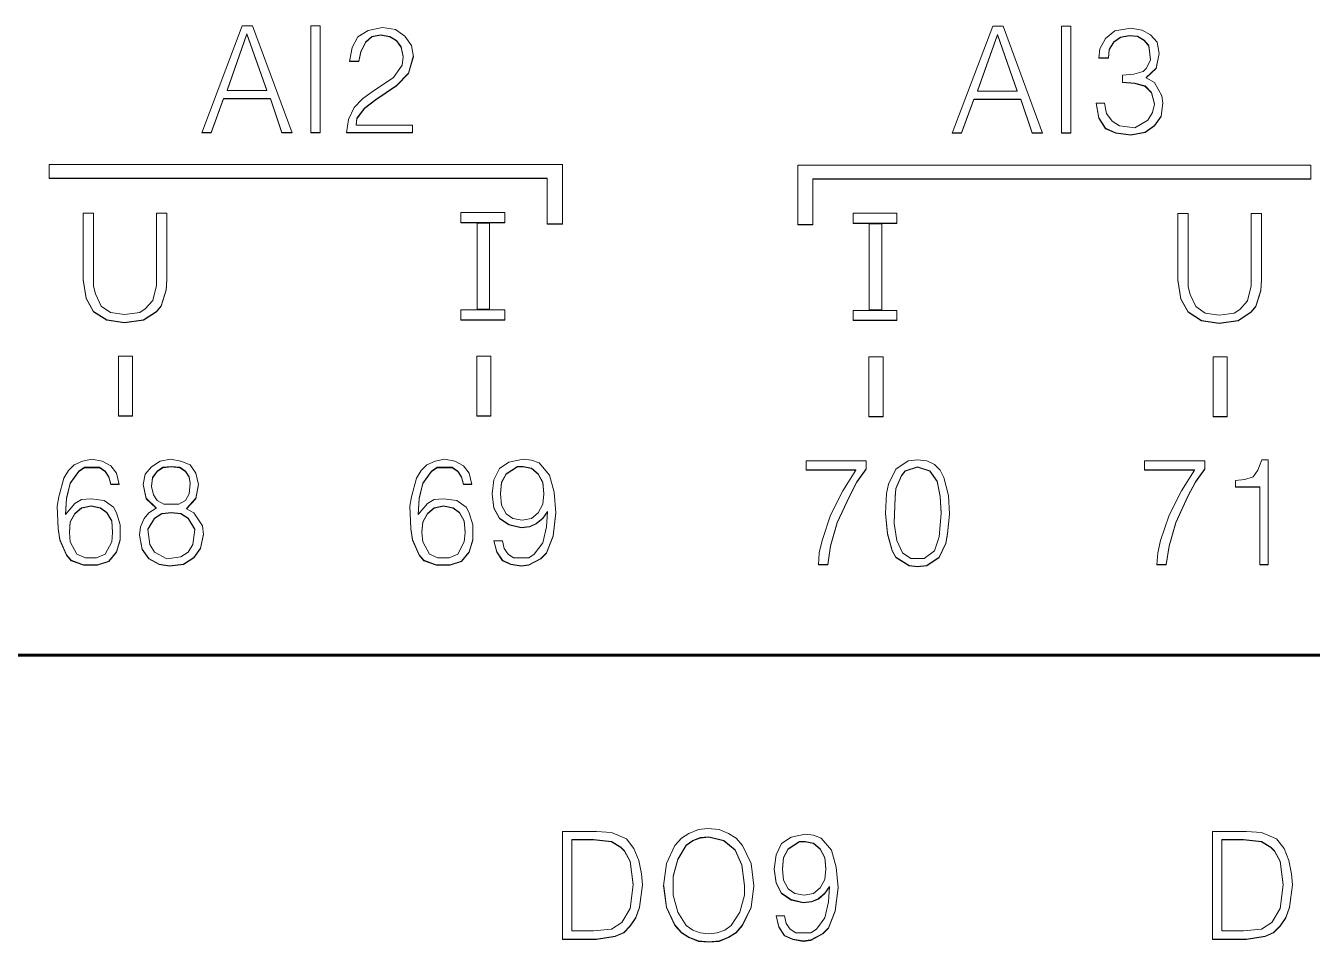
# Model space of a CAD drawing. Header units: millimetres. Extents: x 0 to 53000, y -591 to 24400.
# Drawn here: x 2819.9 to 2838.14, y 2866.93 to 2879.92 of the extents above; entities that cross this region are included whole.
import ezdxf
from ezdxf.enums import TextEntityAlignment as Align

# ---------------------------------------------------------------- set-up
doc = ezdxf.new("R2010")
doc.units = ezdxf.units.MM
doc.linetypes.add('K5LT_BASIC', pattern=[0])
doc.linetypes.add('K5LT_THIN', pattern=[0])
doc.layers.add('Основная', color=7, linetype='Continuous', lineweight=30)
doc.styles.add('текст', font='isocpeui.ttf')

# ---------------------------------------------------------------- blocks, each defined once
blk = doc.blocks.new('Программируемое реле ПР102')
at = {"layer": 'Основная', "linetype": 'K5LT_THIN', "lineweight": 18}
for p, q in [((34.798, -25.077), (34.225, -26.594)), ((34.945, -25.077), (34.798, -25.077)), ((35.505, -26.594), (34.945, -25.077)), ((35.772, -25.077), (35.772, -26.594)), ((35.905, -25.077), (35.772, -25.077)), ((35.905, -26.594), (35.905, -25.077)), ((36.585, -25.143), (36.438, -25.236)), ((36.785, -25.103), (36.585, -25.143)), ((36.972, -25.13), (36.785, -25.103)), ((37.105, -25.223), (36.972, -25.13)), ((45.439, -25.085), (44.866, -26.602)), ((45.586, -25.085), (45.439, -25.085)), ((46.146, -26.602), (45.586, -25.085)), ((46.546, -25.085), (46.413, -25.085)), ((46.413, -25.085), (46.413, -26.602)), ((46.546, -26.602), (46.546, -25.085)), ((47.173, -25.151), (47.039, -25.258)), ((47.399, -25.111), (47.173, -25.151)), ((47.559, -25.138), (47.399, -25.111)), ((47.679, -25.204), (47.559, -25.138)), ((34.865, -25.191), (34.585, -25.99)), ((34.865, -25.196), (34.585, -25.995)), ((34.865, -25.191), (34.865, -25.196)), ((35.145, -25.99), (34.865, -25.191)), ((35.145, -25.995), (34.865, -25.196)), ((36.438, -25.236), (36.358, -25.383)), ((36.478, -25.444), (36.545, -25.311)), ((36.478, -25.449), (36.545, -25.316)), ((36.545, -25.311), (36.638, -25.231)), ((36.545, -25.316), (36.638, -25.236)), ((36.545, -25.311), (36.545, -25.316)), ((36.638, -25.231), (36.758, -25.204)), ((36.638, -25.236), (36.758, -25.21)), ((36.638, -25.231), (36.638, -25.236)), ((36.758, -25.204), (36.758, -25.21)), ((36.758, -25.204), (36.892, -25.231)), ((36.758, -25.21), (36.892, -25.236)), ((36.892, -25.231), (36.892, -25.236)), ((36.892, -25.231), (36.985, -25.284)), ((36.892, -25.236), (36.985, -25.29)), ((36.985, -25.284), (36.985, -25.29)), ((36.985, -25.284), (37.052, -25.378)), ((36.985, -25.29), (37.052, -25.383)), ((37.198, -25.356), (37.105, -25.223)), ((37.225, -25.516), (37.198, -25.356)), ((45.506, -25.199), (45.226, -25.998)), ((45.506, -25.204), (45.226, -26.003)), ((45.786, -25.998), (45.506, -25.199)), ((45.506, -25.199), (45.506, -25.204)), ((45.786, -26.003), (45.506, -25.204)), ((47.039, -25.258), (46.959, -25.404)), ((47.093, -25.412), (47.159, -25.306)), ((47.093, -25.417), (47.159, -25.311)), ((47.159, -25.306), (47.253, -25.239)), ((47.159, -25.311), (47.253, -25.244)), ((47.159, -25.306), (47.159, -25.311)), ((47.253, -25.239), (47.373, -25.213)), ((47.253, -25.244), (47.373, -25.218)), ((47.253, -25.239), (47.253, -25.244)), ((47.373, -25.213), (47.373, -25.218)), ((47.373, -25.213), (47.493, -25.226)), ((47.373, -25.218), (47.493, -25.231)), ((47.493, -25.226), (47.493, -25.231)), ((47.493, -25.226), (47.586, -25.279)), ((47.493, -25.231), (47.586, -25.284)), ((47.586, -25.279), (47.653, -25.359)), ((47.586, -25.279), (47.586, -25.284)), ((47.586, -25.284), (47.653, -25.364)), ((47.773, -25.311), (47.679, -25.204)), ((47.799, -25.471), (47.773, -25.311)), ((36.358, -25.383), (36.318, -25.582)), ((36.452, -25.577), (36.478, -25.444)), ((36.452, -25.582), (36.478, -25.449)), ((36.478, -25.444), (36.478, -25.449)), ((37.052, -25.378), (37.078, -25.511)), ((37.052, -25.378), (37.052, -25.383)), ((37.052, -25.383), (37.078, -25.516)), ((37.078, -25.516), (37.065, -25.636)), ((37.078, -25.511), (37.078, -25.516)), ((37.158, -25.75), (37.224, -25.513)), ((37.158, -25.756), (37.225, -25.516)), ((46.959, -25.404), (46.946, -25.537)), ((46.946, -25.532), (47.079, -25.532)), ((46.946, -25.537), (47.079, -25.537)), ((47.079, -25.532), (47.093, -25.412)), ((47.079, -25.537), (47.093, -25.417)), ((47.079, -25.532), (47.079, -25.537)), ((47.093, -25.412), (47.093, -25.417)), ((47.653, -25.359), (47.653, -25.364)), ((47.653, -25.359), (47.679, -25.559)), ((47.653, -25.364), (47.679, -25.564)), ((47.759, -25.678), (47.799, -25.468)), ((47.759, -25.684), (47.799, -25.471)), ((36.318, -25.582), (36.452, -25.582)), ((36.319, -25.577), (36.452, -25.577)), ((36.452, -25.577), (36.452, -25.582)), ((37.065, -25.636), (36.945, -25.809)), ((47.613, -25.684), (47.573, -25.724)), ((47.679, -25.564), (47.613, -25.684)), ((47.613, -25.812), (47.759, -25.678)), ((47.613, -25.817), (47.759, -25.684)), ((47.679, -25.559), (47.679, -25.564)), ((47.759, -25.678), (47.759, -25.684)), ((36.945, -25.809), (36.625, -26.022)), ((36.985, -25.923), (37.158, -25.75)), ((36.985, -25.929), (37.158, -25.756)), ((37.158, -25.75), (37.158, -25.756)), ((47.439, -25.764), (47.279, -25.777)), ((47.279, -25.777), (47.279, -25.883)), ((47.279, -25.878), (47.453, -25.891)), ((47.279, -25.883), (47.453, -25.897)), ((47.573, -25.724), (47.439, -25.764)), ((47.453, -25.891), (47.599, -25.931)), ((47.453, -25.891), (47.453, -25.897)), ((47.453, -25.897), (47.599, -25.937)), ((47.613, -25.812), (47.613, -25.817)), ((47.733, -25.883), (47.613, -25.817)), ((47.839, -26.07), (47.733, -25.883)), ((34.585, -25.99), (34.585, -25.995)), ((34.585, -25.995), (35.145, -25.995)), ((35.145, -25.99), (35.145, -25.995)), ((36.625, -26.022), (36.505, -26.115)), ((36.692, -26.123), (36.985, -25.923)), ((36.692, -26.128), (36.985, -25.929)), ((36.985, -25.923), (36.985, -25.929)), ((45.226, -25.998), (45.226, -26.003)), ((45.226, -26.003), (45.786, -26.003)), ((45.786, -25.998), (45.786, -26.003)), ((47.599, -25.931), (47.693, -26.025)), ((47.599, -25.931), (47.599, -25.937)), ((47.599, -25.937), (47.693, -26.03)), ((47.693, -26.025), (47.733, -26.184)), ((47.693, -26.025), (47.693, -26.03)), ((47.693, -26.03), (47.733, -26.19)), ((47.853, -26.176), (47.839, -26.07)), ((34.358, -26.589), (34.532, -26.11)), ((34.358, -26.594), (34.532, -26.115)), ((34.532, -26.11), (35.198, -26.11)), ((34.532, -26.11), (34.532, -26.115)), ((34.532, -26.115), (35.198, -26.115)), ((35.198, -26.11), (35.358, -26.589)), ((35.198, -26.11), (35.198, -26.115)), ((35.198, -26.115), (35.358, -26.594)), ((36.385, -26.235), (36.305, -26.408)), ((36.505, -26.115), (36.385, -26.235)), ((36.425, -26.389), (36.532, -26.243)), ((36.425, -26.395), (36.532, -26.248)), ((36.532, -26.243), (36.692, -26.123)), ((36.532, -26.248), (36.692, -26.128)), ((36.532, -26.243), (36.532, -26.248)), ((36.692, -26.123), (36.692, -26.128)), ((44.999, -26.597), (45.173, -26.118)), ((44.999, -26.602), (45.173, -26.123)), ((45.173, -26.118), (45.839, -26.118)), ((45.173, -26.118), (45.173, -26.123)), ((45.173, -26.123), (45.839, -26.123)), ((45.839, -26.118), (45.839, -26.123)), ((45.839, -26.118), (45.999, -26.597)), ((45.839, -26.123), (45.999, -26.602)), ((46.906, -26.176), (46.946, -26.389)), ((47.026, -26.176), (46.906, -26.176)), ((46.907, -26.176), (46.946, -26.384)), ((47.053, -26.323), (47.026, -26.176)), ((47.733, -26.19), (47.706, -26.309)), ((47.733, -26.184), (47.733, -26.19)), ((47.826, -26.357), (47.852, -26.174)), ((47.826, -26.363), (47.853, -26.176)), ((36.305, -26.408), (36.278, -26.594)), ((36.412, -26.483), (36.425, -26.389)), ((36.412, -26.488), (36.425, -26.395)), ((36.425, -26.389), (36.425, -26.395)), ((46.946, -26.384), (47.039, -26.531)), ((46.946, -26.384), (46.946, -26.389)), ((46.946, -26.389), (47.039, -26.536)), ((47.133, -26.429), (47.053, -26.323)), ((47.239, -26.496), (47.133, -26.429)), ((47.639, -26.416), (47.453, -26.522)), ((47.706, -26.309), (47.639, -26.416)), ((47.733, -26.491), (47.826, -26.357)), ((47.733, -26.496), (47.826, -26.363)), ((47.826, -26.357), (47.826, -26.363)), ((34.225, -26.594), (34.358, -26.594)), ((34.227, -26.589), (34.358, -26.589)), ((34.358, -26.589), (34.358, -26.594)), ((35.358, -26.589), (35.358, -26.594)), ((35.358, -26.589), (35.503, -26.589)), ((35.358, -26.594), (35.505, -26.594)), ((35.772, -26.589), (35.905, -26.589)), ((35.772, -26.594), (35.905, -26.594)), ((36.278, -26.594), (37.212, -26.594)), ((36.279, -26.589), (37.212, -26.589)), ((36.412, -26.483), (36.412, -26.488)), ((37.212, -26.488), (36.412, -26.488)), ((37.212, -26.594), (37.212, -26.488)), ((44.866, -26.602), (44.999, -26.602)), ((44.868, -26.597), (44.999, -26.597)), ((44.999, -26.597), (44.999, -26.602)), ((45.999, -26.597), (45.999, -26.602)), ((45.999, -26.597), (46.144, -26.597)), ((45.999, -26.602), (46.146, -26.602)), ((46.413, -26.597), (46.546, -26.597)), ((46.413, -26.602), (46.546, -26.602)), ((47.039, -26.531), (47.039, -26.536)), ((47.039, -26.531), (47.186, -26.597)), ((47.039, -26.536), (47.186, -26.602)), ((47.186, -26.597), (47.399, -26.624)), ((47.186, -26.597), (47.186, -26.602)), ((47.186, -26.602), (47.399, -26.629)), ((47.453, -26.522), (47.239, -26.496)), ((47.399, -26.624), (47.599, -26.584)), ((47.399, -26.629), (47.599, -26.589)), ((47.399, -26.624), (47.399, -26.629)), ((47.599, -26.584), (47.733, -26.491)), ((47.599, -26.589), (47.733, -26.496)), ((47.599, -26.584), (47.599, -26.589)), ((47.733, -26.491), (47.733, -26.496)), ((39.338, -27.045), (32.063, -27.045)), ((32.063, -27.045), (32.063, -27.242)), ((39.338, -27.892), (39.338, -27.045)), ((49.951, -27.053), (42.676, -27.053)), ((42.676, -27.053), (42.676, -27.25)), ((49.951, -27.25), (49.951, -27.053)), ((32.063, -27.237), (39.124, -27.237)), ((32.063, -27.242), (39.124, -27.242)), ((39.124, -27.237), (39.124, -27.242)), ((39.124, -27.242), (39.124, -27.892)), ((42.676, -27.25), (42.676, -27.9)), ((42.89, -27.245), (49.951, -27.245)), ((42.89, -27.245), (42.89, -27.25)), ((42.89, -27.25), (49.951, -27.25)), ((42.89, -27.9), (42.89, -27.25)), ((38.521, -27.726), (37.899, -27.726)), ((37.899, -27.726), (37.899, -27.872)), ((38.521, -27.872), (38.521, -27.726)), ((32.544, -27.733), (32.544, -28.678)), ((32.691, -27.733), (32.544, -27.733)), ((32.691, -28.771), (32.691, -27.733)), ((33.584, -27.733), (33.584, -28.758)), ((33.731, -27.733), (33.584, -27.733)), ((33.731, -28.678), (33.731, -27.733)), ((37.899, -27.867), (38.521, -27.867)), ((37.899, -27.872), (38.521, -27.872)), ((38.306, -27.874), (38.129, -27.874)), ((38.129, -27.874), (38.129, -29.101)), ((38.306, -29.101), (38.306, -27.874)), ((39.124, -27.887), (39.338, -27.887)), ((39.124, -27.892), (39.338, -27.892)), ((42.676, -27.895), (42.89, -27.895)), ((42.676, -27.9), (42.89, -27.9)), ((43.46, -27.734), (43.46, -27.88)), ((44.082, -27.734), (43.46, -27.734)), ((43.46, -27.875), (44.082, -27.875)), ((43.46, -27.88), (44.082, -27.88)), ((43.867, -27.883), (43.69, -27.883)), ((43.69, -27.883), (43.69, -29.11)), ((43.867, -29.11), (43.867, -27.883)), ((44.082, -27.88), (44.082, -27.734)), ((48.212, -27.741), (48.065, -27.741)), ((48.065, -27.741), (48.065, -28.686)), ((48.212, -28.779), (48.212, -27.741)), ((49.105, -27.741), (49.105, -28.766)), ((49.252, -27.741), (49.105, -27.741)), ((49.252, -28.686), (49.252, -27.741)), ((32.544, -28.673), (32.584, -28.939)), ((32.544, -28.678), (32.584, -28.944)), ((32.718, -28.878), (32.691, -28.771)), ((33.584, -28.758), (33.531, -28.971)), ((33.651, -29.046), (33.718, -28.819)), ((33.718, -28.819), (33.731, -28.673)), ((33.718, -28.825), (33.731, -28.678)), ((33.718, -28.819), (33.718, -28.825)), ((48.065, -28.681), (48.105, -28.947)), ((48.065, -28.686), (48.105, -28.953)), ((48.239, -28.886), (48.212, -28.779)), ((49.105, -28.766), (49.052, -28.979)), ((49.239, -28.827), (49.252, -28.681)), ((49.239, -28.833), (49.252, -28.686)), ((32.584, -28.939), (32.691, -29.126)), ((32.584, -28.939), (32.584, -28.944)), ((32.584, -28.944), (32.691, -29.131)), ((32.798, -29.051), (32.718, -28.878)), ((33.531, -28.971), (33.424, -29.091)), ((33.651, -29.051), (33.718, -28.825)), ((48.105, -28.947), (48.212, -29.134)), ((48.105, -28.947), (48.105, -28.953)), ((48.105, -28.953), (48.212, -29.139)), ((48.319, -29.059), (48.239, -28.886)), ((49.052, -28.979), (48.945, -29.099)), ((49.172, -29.054), (49.239, -28.827)), ((49.172, -29.059), (49.239, -28.833)), ((49.239, -28.827), (49.239, -28.833)), ((32.691, -29.126), (32.878, -29.245)), ((32.691, -29.126), (32.691, -29.131)), ((32.691, -29.131), (32.878, -29.251)), ((32.931, -29.144), (32.798, -29.051)), ((33.131, -29.171), (32.931, -29.144)), ((33.344, -29.144), (33.131, -29.171)), ((33.424, -29.091), (33.344, -29.144)), ((33.398, -29.245), (33.584, -29.126)), ((33.398, -29.251), (33.584, -29.131)), ((33.584, -29.126), (33.651, -29.046)), ((33.584, -29.131), (33.651, -29.051)), ((33.584, -29.126), (33.584, -29.131)), ((33.651, -29.046), (33.651, -29.051)), ((38.521, -29.104), (37.899, -29.104)), ((37.899, -29.104), (37.899, -29.25)), ((38.129, -29.096), (38.306, -29.096)), ((38.129, -29.101), (38.306, -29.101)), ((38.521, -29.25), (38.521, -29.104)), ((44.082, -29.112), (43.46, -29.112)), ((43.46, -29.112), (43.46, -29.258)), ((43.69, -29.104), (43.867, -29.104)), ((43.69, -29.11), (43.867, -29.11)), ((44.082, -29.258), (44.082, -29.112)), ((48.212, -29.134), (48.212, -29.139)), ((48.212, -29.134), (48.399, -29.254)), ((48.212, -29.139), (48.399, -29.259)), ((48.452, -29.152), (48.319, -29.059)), ((48.652, -29.179), (48.452, -29.152)), ((48.865, -29.152), (48.652, -29.179)), ((48.945, -29.099), (48.865, -29.152)), ((48.919, -29.254), (49.105, -29.134)), ((48.919, -29.259), (49.105, -29.139)), ((49.105, -29.134), (49.172, -29.054)), ((49.105, -29.139), (49.172, -29.059)), ((49.105, -29.134), (49.105, -29.139)), ((49.172, -29.054), (49.172, -29.059)), ((32.878, -29.245), (32.878, -29.251)), ((32.878, -29.245), (33.131, -29.285)), ((32.878, -29.251), (33.131, -29.291)), ((33.131, -29.285), (33.398, -29.245)), ((33.131, -29.291), (33.398, -29.251)), ((33.131, -29.285), (33.131, -29.291)), ((33.398, -29.245), (33.398, -29.251)), ((37.899, -29.245), (38.521, -29.245)), ((37.899, -29.25), (38.521, -29.25)), ((43.46, -29.253), (44.082, -29.253)), ((43.46, -29.258), (44.082, -29.258)), ((48.399, -29.254), (48.652, -29.293)), ((48.399, -29.254), (48.399, -29.259)), ((48.399, -29.259), (48.652, -29.299)), ((48.652, -29.293), (48.919, -29.254)), ((48.652, -29.299), (48.919, -29.259)), ((48.652, -29.293), (48.652, -29.299)), ((48.919, -29.254), (48.919, -29.259)), ((33.044, -29.763), (33.044, -30.612)), ((33.244, -29.763), (33.044, -29.763)), ((33.244, -30.612), (33.244, -29.763)), ((38.324, -29.763), (38.124, -29.763)), ((38.124, -29.763), (38.124, -30.612)), ((38.324, -30.612), (38.324, -29.763)), ((43.685, -29.771), (43.685, -30.62)), ((43.885, -29.771), (43.685, -29.771)), ((43.885, -30.62), (43.885, -29.771)), ((48.565, -29.771), (48.565, -30.62)), ((48.765, -29.771), (48.565, -29.771)), ((48.765, -30.62), (48.765, -29.771)), ((33.044, -30.607), (33.244, -30.607)), ((33.044, -30.612), (33.244, -30.612)), ((38.124, -30.607), (38.324, -30.607)), ((38.124, -30.612), (38.324, -30.612)), ((43.685, -30.615), (43.885, -30.615)), ((43.685, -30.62), (43.885, -30.62)), ((48.565, -30.615), (48.765, -30.615)), ((48.565, -30.62), (48.765, -30.62)), ((32.414, -31.303), (32.334, -31.382)), ((32.534, -31.249), (32.414, -31.303)), ((32.48, -31.391), (32.56, -31.337)), ((32.48, -31.396), (32.56, -31.343)), ((32.667, -31.223), (32.534, -31.249)), ((32.56, -31.337), (32.774, -31.337)), ((32.56, -31.337), (32.56, -31.343)), ((32.56, -31.343), (32.774, -31.343)), ((32.814, -31.249), (32.667, -31.223)), ((32.774, -31.337), (32.774, -31.343)), ((32.774, -31.337), (32.854, -31.391)), ((32.774, -31.343), (32.854, -31.396)), ((32.934, -31.316), (32.814, -31.249)), ((33.014, -31.422), (32.934, -31.316)), ((33.514, -31.329), (33.42, -31.436)), ((33.634, -31.249), (33.514, -31.329)), ((33.674, -31.337), (33.594, -31.391)), ((33.674, -31.343), (33.594, -31.396)), ((33.78, -31.223), (33.634, -31.249)), ((33.794, -31.324), (33.674, -31.337)), ((33.794, -31.329), (33.674, -31.343)), ((33.674, -31.337), (33.674, -31.343)), ((33.927, -31.249), (33.78, -31.223)), ((33.794, -31.324), (33.794, -31.329)), ((33.914, -31.337), (33.794, -31.324)), ((33.914, -31.343), (33.794, -31.329)), ((33.914, -31.337), (33.914, -31.343)), ((33.994, -31.391), (33.914, -31.337)), ((33.994, -31.396), (33.914, -31.343)), ((34.06, -31.303), (33.927, -31.249)), ((34.14, -31.422), (34.06, -31.303)), ((37.414, -31.303), (37.334, -31.382)), ((37.534, -31.249), (37.414, -31.303)), ((37.48, -31.391), (37.56, -31.337)), ((37.48, -31.396), (37.56, -31.343)), ((37.667, -31.223), (37.534, -31.249)), ((37.56, -31.337), (37.56, -31.343)), ((37.56, -31.337), (37.774, -31.337)), ((37.56, -31.343), (37.774, -31.343)), ((37.814, -31.249), (37.667, -31.223)), ((37.774, -31.337), (37.774, -31.343)), ((37.774, -31.337), (37.854, -31.391)), ((37.774, -31.343), (37.854, -31.396)), ((37.934, -31.316), (37.814, -31.249)), ((38.014, -31.422), (37.934, -31.316)), ((38.447, -31.356), (38.367, -31.516)), ((38.58, -31.263), (38.447, -31.356)), ((38.7, -31.324), (38.54, -31.43)), ((38.7, -31.329), (38.54, -31.436)), ((38.78, -31.223), (38.58, -31.263)), ((38.7, -31.324), (38.7, -31.329)), ((38.78, -31.324), (38.7, -31.324)), ((38.78, -31.329), (38.7, -31.329)), ((38.9, -31.236), (38.78, -31.223)), ((38.9, -31.351), (38.78, -31.324)), ((38.78, -31.324), (38.78, -31.329)), ((38.9, -31.356), (38.78, -31.329)), ((39.007, -31.276), (38.9, -31.236)), ((38.994, -31.43), (38.9, -31.351)), ((38.9, -31.351), (38.9, -31.356)), ((38.994, -31.436), (38.9, -31.356)), ((39.154, -31.449), (39.007, -31.276)), ((42.794, -31.244), (42.794, -31.377)), ((43.647, -31.244), (42.794, -31.244)), ((42.794, -31.372), (43.5, -31.372)), ((43.5, -31.372), (43.5, -31.377)), ((43.514, -31.545), (43.647, -31.359)), ((43.514, -31.55), (43.647, -31.364)), ((43.647, -31.364), (43.647, -31.244)), ((44.067, -31.364), (43.96, -31.577)), ((44.24, -31.244), (44.067, -31.364)), ((44.374, -31.332), (44.2, -31.385)), ((44.374, -31.337), (44.2, -31.391)), ((44.374, -31.231), (44.24, -31.244)), ((44.507, -31.244), (44.374, -31.231)), ((44.547, -31.385), (44.374, -31.332)), ((44.374, -31.332), (44.374, -31.337)), ((44.547, -31.391), (44.374, -31.337)), ((44.614, -31.297), (44.507, -31.244)), ((44.694, -31.377), (44.614, -31.297)), ((47.594, -31.244), (47.594, -31.377)), ((48.447, -31.244), (47.594, -31.244)), ((47.594, -31.372), (48.3, -31.372)), ((48.3, -31.372), (48.3, -31.377)), ((48.314, -31.545), (48.447, -31.359)), ((48.314, -31.55), (48.447, -31.364)), ((48.447, -31.364), (48.447, -31.244)), ((49.254, -31.231), (49.2, -31.377)), ((49.347, -31.231), (49.254, -31.231)), ((49.347, -32.722), (49.347, -31.231)), ((32.267, -31.489), (32.2, -31.755)), ((32.334, -31.382), (32.267, -31.489)), ((32.36, -31.564), (32.48, -31.391)), ((32.36, -31.569), (32.48, -31.396)), ((32.48, -31.391), (32.48, -31.396)), ((32.854, -31.391), (32.907, -31.47)), ((32.854, -31.391), (32.854, -31.396)), ((32.854, -31.396), (32.907, -31.476)), ((32.907, -31.47), (32.934, -31.577)), ((32.907, -31.47), (32.907, -31.476)), ((32.907, -31.476), (32.934, -31.582)), ((33.054, -31.582), (33.014, -31.422)), ((33.42, -31.436), (33.394, -31.582)), ((33.527, -31.484), (33.514, -31.604)), ((33.527, -31.489), (33.514, -31.609)), ((33.594, -31.391), (33.527, -31.484)), ((33.594, -31.396), (33.527, -31.489)), ((33.527, -31.484), (33.527, -31.489)), ((33.594, -31.391), (33.594, -31.396)), ((33.994, -31.391), (33.994, -31.396)), ((34.047, -31.47), (33.994, -31.391)), ((34.047, -31.476), (33.994, -31.396)), ((34.06, -31.564), (34.047, -31.47)), ((34.047, -31.47), (34.047, -31.476)), ((34.06, -31.569), (34.047, -31.476)), ((34.18, -31.582), (34.14, -31.422)), ((37.267, -31.489), (37.2, -31.755)), ((37.334, -31.382), (37.267, -31.489)), ((37.36, -31.564), (37.48, -31.391)), ((37.36, -31.569), (37.48, -31.396)), ((37.48, -31.391), (37.48, -31.396)), ((37.854, -31.391), (37.907, -31.47)), ((37.854, -31.391), (37.854, -31.396)), ((37.854, -31.396), (37.907, -31.476)), ((37.907, -31.47), (37.907, -31.476)), ((37.907, -31.47), (37.934, -31.577)), ((37.907, -31.476), (37.934, -31.582)), ((38.054, -31.582), (38.014, -31.422)), ((38.367, -31.516), (38.34, -31.715)), ((38.474, -31.55), (38.46, -31.71)), ((38.474, -31.556), (38.46, -31.715)), ((38.54, -31.43), (38.474, -31.55)), ((38.54, -31.436), (38.474, -31.556)), ((38.474, -31.55), (38.474, -31.556)), ((38.54, -31.43), (38.54, -31.436)), ((39.06, -31.55), (38.994, -31.43)), ((38.994, -31.43), (38.994, -31.436)), ((39.06, -31.556), (38.994, -31.436)), ((39.06, -31.55), (39.06, -31.556)), ((39.074, -31.71), (39.06, -31.55)), ((39.074, -31.715), (39.06, -31.556)), ((39.22, -31.689), (39.154, -31.449)), ((42.794, -31.377), (43.5, -31.377)), ((43.5, -31.377), (43.314, -31.67)), ((43.407, -31.745), (43.514, -31.545)), ((43.407, -31.75), (43.514, -31.55)), ((43.514, -31.545), (43.514, -31.55)), ((44.147, -31.452), (44.067, -31.638)), ((44.147, -31.457), (44.067, -31.644)), ((44.2, -31.385), (44.147, -31.452)), ((44.2, -31.391), (44.147, -31.457)), ((44.147, -31.452), (44.147, -31.457)), ((44.2, -31.385), (44.2, -31.391)), ((44.654, -31.532), (44.547, -31.385)), ((44.547, -31.385), (44.547, -31.391)), ((44.654, -31.537), (44.547, -31.391)), ((44.694, -31.745), (44.654, -31.532)), ((44.654, -31.532), (44.654, -31.537)), ((44.694, -31.75), (44.654, -31.537)), ((44.747, -31.484), (44.694, -31.377)), ((44.814, -31.737), (44.747, -31.484)), ((47.594, -31.377), (48.3, -31.377)), ((48.3, -31.377), (48.114, -31.67)), ((48.207, -31.745), (48.314, -31.545)), ((48.207, -31.75), (48.314, -31.55)), ((48.314, -31.545), (48.314, -31.55)), ((49.014, -31.51), (48.88, -31.524)), ((48.88, -31.524), (48.88, -31.617)), ((49.134, -31.47), (49.014, -31.51)), ((49.2, -31.377), (49.134, -31.47)), ((32.307, -31.777), (32.36, -31.564)), ((32.307, -31.782), (32.36, -31.569)), ((32.36, -31.564), (32.36, -31.569)), ((32.934, -31.577), (33.052, -31.577)), ((32.934, -31.577), (32.934, -31.582)), ((32.934, -31.582), (33.054, -31.582)), ((33.394, -31.579), (33.434, -31.777)), ((33.394, -31.582), (33.434, -31.782)), ((33.514, -31.604), (33.514, -31.609)), ((33.514, -31.609), (33.54, -31.729)), ((33.54, -31.729), (33.594, -31.809)), ((33.994, -31.809), (34.047, -31.715)), ((34.047, -31.715), (34.06, -31.569)), ((34.06, -31.564), (34.06, -31.569)), ((34.14, -31.777), (34.18, -31.58)), ((34.14, -31.782), (34.18, -31.582)), ((37.307, -31.777), (37.36, -31.564)), ((37.307, -31.782), (37.36, -31.569)), ((37.36, -31.564), (37.36, -31.569)), ((37.934, -31.577), (38.052, -31.577)), ((37.934, -31.577), (37.934, -31.582)), ((37.934, -31.582), (38.054, -31.582)), ((38.34, -31.715), (38.367, -31.915)), ((38.341, -31.713), (38.367, -31.91)), ((38.46, -31.71), (38.46, -31.715)), ((38.46, -31.715), (38.474, -31.875)), ((39.06, -31.862), (39.074, -31.715)), ((39.074, -31.71), (39.074, -31.715)), ((39.247, -31.982), (39.22, -31.689)), ((43.314, -31.67), (43.14, -32.016)), ((43.934, -31.71), (43.92, -31.99)), ((43.96, -31.577), (43.934, -31.71)), ((44.067, -31.638), (44.054, -31.758)), ((44.067, -31.644), (44.054, -31.763)), ((44.067, -31.638), (44.067, -31.644)), ((44.827, -32.003), (44.814, -31.737)), ((48.114, -31.67), (47.94, -32.016)), ((48.88, -31.612), (49.227, -31.612)), ((48.88, -31.617), (49.227, -31.617)), ((49.227, -31.612), (49.227, -31.617)), ((49.227, -31.617), (49.227, -32.722)), ((32.2, -31.755), (32.174, -31.888)), ((32.174, -31.888), (32.187, -32.208)), ((32.174, -31.888), (32.187, -32.203)), ((32.294, -32.003), (32.307, -31.777)), ((32.294, -32.008), (32.307, -31.782)), ((32.427, -31.848), (32.294, -32.008)), ((32.307, -31.777), (32.307, -31.782)), ((32.52, -31.795), (32.427, -31.848)), ((32.52, -31.91), (32.427, -31.99)), ((32.52, -31.915), (32.427, -31.995)), ((32.654, -31.782), (32.52, -31.795)), ((32.654, -31.883), (32.52, -31.91)), ((32.654, -31.888), (32.52, -31.915)), ((32.52, -31.91), (32.52, -31.915)), ((32.84, -31.809), (32.654, -31.782)), ((32.654, -31.883), (32.654, -31.888)), ((32.787, -31.91), (32.654, -31.883)), ((32.787, -31.915), (32.654, -31.888)), ((32.787, -31.91), (32.787, -31.915)), ((32.88, -31.976), (32.787, -31.91)), ((32.88, -31.982), (32.787, -31.915)), ((32.974, -31.902), (32.84, -31.809)), ((33.014, -31.982), (32.974, -31.902)), ((33.434, -31.777), (33.434, -31.782)), ((33.434, -31.777), (33.58, -31.91)), ((33.434, -31.782), (33.58, -31.915)), ((33.58, -31.915), (33.474, -31.982)), ((33.58, -31.91), (33.58, -31.915)), ((33.594, -31.809), (33.687, -31.862)), ((33.687, -31.862), (33.9, -31.862)), ((33.9, -31.862), (33.994, -31.809)), ((34.007, -31.923), (34.14, -31.777)), ((34.007, -31.928), (34.14, -31.782)), ((34.007, -31.923), (34.007, -31.928)), ((34.14, -31.777), (34.14, -31.782)), ((37.2, -31.755), (37.174, -31.888)), ((37.174, -31.888), (37.187, -32.203)), ((37.174, -31.888), (37.187, -32.208)), ((37.294, -32.003), (37.307, -31.777)), ((37.294, -32.008), (37.307, -31.782)), ((37.427, -31.848), (37.294, -32.008)), ((37.307, -31.777), (37.307, -31.782)), ((37.52, -31.795), (37.427, -31.848)), ((37.52, -31.91), (37.427, -31.99)), ((37.52, -31.915), (37.427, -31.995)), ((37.654, -31.782), (37.52, -31.795)), ((37.654, -31.883), (37.52, -31.91)), ((37.654, -31.888), (37.52, -31.915)), ((37.52, -31.91), (37.52, -31.915)), ((37.84, -31.809), (37.654, -31.782)), ((37.654, -31.883), (37.654, -31.888)), ((37.787, -31.91), (37.654, -31.883)), ((37.787, -31.915), (37.654, -31.888)), ((37.88, -31.976), (37.787, -31.91)), ((37.787, -31.91), (37.787, -31.915)), ((37.88, -31.982), (37.787, -31.915)), ((37.974, -31.902), (37.84, -31.809)), ((38.014, -31.982), (37.974, -31.902)), ((38.367, -31.91), (38.367, -31.915)), ((38.367, -31.91), (38.447, -32.056)), ((38.367, -31.915), (38.447, -32.062)), ((38.474, -31.875), (38.54, -31.995)), ((38.994, -31.982), (39.06, -31.862)), ((43.234, -32.118), (43.407, -31.745)), ((43.234, -32.123), (43.407, -31.75)), ((43.407, -31.745), (43.407, -31.75)), ((44.054, -31.758), (44.04, -32.131)), ((44.054, -31.763), (44.04, -32.136)), ((44.054, -31.758), (44.054, -31.763)), ((44.694, -31.745), (44.694, -31.75)), ((44.707, -31.984), (44.694, -31.745)), ((44.707, -31.99), (44.694, -31.75)), ((48.034, -32.118), (48.207, -31.745)), ((48.034, -32.123), (48.207, -31.75)), ((48.207, -31.745), (48.207, -31.75)), ((32.294, -32.003), (32.294, -32.008)), ((32.427, -31.99), (32.36, -32.11)), ((32.427, -31.995), (32.36, -32.115)), ((32.427, -31.99), (32.427, -31.995)), ((32.947, -32.096), (32.88, -31.976)), ((32.88, -31.976), (32.88, -31.982)), ((32.947, -32.101), (32.88, -31.982)), ((32.947, -32.096), (32.947, -32.101)), ((32.96, -32.256), (32.947, -32.096)), ((32.96, -32.261), (32.947, -32.101)), ((33.067, -32.155), (33.014, -31.982)), ((33.407, -32.062), (33.354, -32.181)), ((33.474, -31.982), (33.407, -32.062)), ((33.554, -32.056), (33.46, -32.216)), ((33.554, -32.062), (33.46, -32.221)), ((33.66, -31.99), (33.554, -32.056)), ((33.66, -31.995), (33.554, -32.062)), ((33.554, -32.056), (33.554, -32.062)), ((33.794, -31.976), (33.66, -31.99)), ((33.794, -31.982), (33.66, -31.995)), ((33.66, -31.99), (33.66, -31.995)), ((33.794, -31.976), (33.794, -31.982)), ((33.927, -31.99), (33.794, -31.976)), ((33.927, -31.995), (33.794, -31.982)), ((33.927, -31.99), (33.927, -31.995)), ((34.034, -32.056), (33.927, -31.99)), ((34.034, -32.062), (33.927, -31.995)), ((34.114, -31.982), (34.007, -31.928)), ((34.034, -32.056), (34.034, -32.062)), ((34.127, -32.216), (34.034, -32.056)), ((34.127, -32.221), (34.034, -32.062)), ((34.234, -32.168), (34.114, -31.982)), ((37.294, -32.003), (37.294, -32.008)), ((37.427, -31.99), (37.36, -32.11)), ((37.427, -31.995), (37.36, -32.115)), ((37.427, -31.99), (37.427, -31.995)), ((37.947, -32.096), (37.88, -31.976)), ((37.88, -31.976), (37.88, -31.982)), ((37.947, -32.101), (37.88, -31.982)), ((37.947, -32.096), (37.947, -32.101)), ((37.96, -32.256), (37.947, -32.096)), ((37.96, -32.261), (37.947, -32.101)), ((38.067, -32.155), (38.014, -31.982)), ((38.447, -32.056), (38.58, -32.149)), ((38.447, -32.056), (38.447, -32.062)), ((38.447, -32.062), (38.58, -32.155)), ((38.54, -31.995), (38.634, -32.062)), ((38.634, -32.062), (38.767, -32.088)), ((38.767, -32.088), (38.9, -32.062)), ((38.9, -32.062), (38.994, -31.982)), ((38.967, -32.136), (39.06, -32.056)), ((38.967, -32.141), (39.06, -32.062)), ((39.06, -32.056), (39.127, -31.963)), ((39.06, -32.062), (39.127, -31.968)), ((39.06, -32.056), (39.06, -32.062)), ((39.127, -31.968), (39.114, -32.181)), ((39.127, -31.963), (39.127, -31.968)), ((39.207, -32.309), (39.247, -31.979)), ((39.207, -32.314), (39.247, -31.982)), ((43.14, -32.016), (43.02, -32.376)), ((43.92, -31.986), (43.947, -32.277)), ((43.92, -31.99), (43.947, -32.283)), ((44.68, -32.323), (44.707, -31.99)), ((44.707, -31.984), (44.707, -31.99)), ((44.8, -32.277), (44.827, -32)), ((44.8, -32.283), (44.827, -32.003)), ((47.94, -32.016), (47.82, -32.376)), ((32.187, -32.203), (32.214, -32.363)), ((32.187, -32.203), (32.187, -32.208)), ((32.187, -32.208), (32.214, -32.368)), ((32.36, -32.11), (32.347, -32.256)), ((32.36, -32.115), (32.347, -32.261)), ((32.347, -32.256), (32.347, -32.261)), ((32.347, -32.261), (32.36, -32.394)), ((32.36, -32.11), (32.36, -32.115)), ((32.947, -32.394), (32.96, -32.261)), ((32.96, -32.256), (32.96, -32.261)), ((33.067, -32.368), (33.067, -32.155)), ((33.354, -32.181), (33.34, -32.301)), ((33.46, -32.216), (33.46, -32.221)), ((33.46, -32.221), (33.487, -32.434)), ((34.1, -32.434), (34.127, -32.221)), ((34.127, -32.216), (34.127, -32.221)), ((34.207, -32.482), (34.247, -32.284)), ((34.207, -32.488), (34.247, -32.288)), ((34.247, -32.288), (34.234, -32.168)), ((37.187, -32.203), (37.214, -32.363)), ((37.187, -32.203), (37.187, -32.208)), ((37.187, -32.208), (37.214, -32.368)), ((37.36, -32.11), (37.347, -32.256)), ((37.36, -32.115), (37.347, -32.261)), ((37.347, -32.256), (37.347, -32.261)), ((37.347, -32.261), (37.36, -32.394)), ((37.36, -32.11), (37.36, -32.115)), ((37.947, -32.394), (37.96, -32.261)), ((37.96, -32.256), (37.96, -32.261)), ((38.067, -32.368), (38.067, -32.155)), ((38.58, -32.149), (38.754, -32.189)), ((38.58, -32.149), (38.58, -32.155)), ((38.58, -32.155), (38.754, -32.195)), ((38.754, -32.189), (38.874, -32.176)), ((38.754, -32.195), (38.874, -32.181)), ((38.754, -32.189), (38.754, -32.195)), ((38.874, -32.176), (38.967, -32.136)), ((38.874, -32.181), (38.967, -32.141)), ((38.874, -32.176), (38.874, -32.181)), ((38.967, -32.136), (38.967, -32.141)), ((39.114, -32.181), (39.06, -32.408)), ((43.14, -32.45), (43.234, -32.118)), ((43.14, -32.456), (43.234, -32.123)), ((43.234, -32.118), (43.234, -32.123)), ((43.947, -32.277), (43.947, -32.283)), ((43.947, -32.277), (44.014, -32.517)), ((43.947, -32.283), (44.014, -32.522)), ((44.04, -32.131), (44.04, -32.136)), ((44.04, -32.136), (44.08, -32.376)), ((44.774, -32.411), (44.8, -32.277)), ((44.774, -32.416), (44.8, -32.283)), ((44.8, -32.277), (44.8, -32.283)), ((47.94, -32.45), (48.034, -32.118)), ((47.94, -32.456), (48.034, -32.123)), ((48.034, -32.118), (48.034, -32.123)), ((32.214, -32.363), (32.214, -32.368)), ((32.214, -32.363), (32.307, -32.576)), ((32.214, -32.368), (32.307, -32.581)), ((32.36, -32.394), (32.454, -32.567)), ((32.854, -32.567), (32.947, -32.394)), ((33.014, -32.536), (33.067, -32.363)), ((33.014, -32.541), (33.067, -32.368)), ((33.34, -32.301), (33.38, -32.501)), ((33.341, -32.298), (33.38, -32.496)), ((33.487, -32.434), (33.554, -32.541)), ((34.034, -32.541), (34.1, -32.434)), ((37.214, -32.363), (37.307, -32.576)), ((37.214, -32.363), (37.214, -32.368)), ((37.214, -32.368), (37.307, -32.581)), ((37.36, -32.394), (37.454, -32.567)), ((37.854, -32.567), (37.947, -32.394)), ((38.014, -32.536), (38.067, -32.363)), ((38.014, -32.541), (38.067, -32.368)), ((38.367, -32.381), (38.407, -32.541)), ((38.487, -32.381), (38.367, -32.381)), ((38.368, -32.381), (38.407, -32.536)), ((38.514, -32.488), (38.487, -32.381)), ((39.06, -32.408), (38.94, -32.567)), ((39.114, -32.549), (39.207, -32.309)), ((39.114, -32.554), (39.207, -32.314)), ((39.207, -32.309), (39.207, -32.314)), ((43.02, -32.376), (42.98, -32.549)), ((43.1, -32.717), (43.14, -32.45)), ((43.1, -32.722), (43.14, -32.456)), ((43.14, -32.45), (43.14, -32.456)), ((44.08, -32.376), (44.16, -32.549)), ((44.614, -32.522), (44.68, -32.323)), ((44.68, -32.61), (44.774, -32.411)), ((44.68, -32.615), (44.774, -32.416)), ((44.774, -32.411), (44.774, -32.416)), ((47.82, -32.376), (47.78, -32.549)), ((47.9, -32.717), (47.94, -32.45)), ((47.9, -32.722), (47.94, -32.456)), ((47.94, -32.45), (47.94, -32.456)), ((32.307, -32.576), (32.374, -32.655)), ((32.307, -32.576), (32.307, -32.581)), ((32.307, -32.581), (32.374, -32.661)), ((32.454, -32.567), (32.574, -32.621)), ((32.574, -32.621), (32.734, -32.621)), ((32.734, -32.621), (32.854, -32.567)), ((32.907, -32.669), (33.014, -32.536)), ((32.907, -32.674), (33.014, -32.541)), ((33.014, -32.536), (33.014, -32.541)), ((33.38, -32.496), (33.38, -32.501)), ((33.38, -32.496), (33.474, -32.629)), ((33.38, -32.501), (33.474, -32.634)), ((33.474, -32.629), (33.474, -32.634)), ((33.474, -32.629), (33.62, -32.709)), ((33.474, -32.634), (33.62, -32.714)), ((33.554, -32.541), (33.727, -32.634)), ((33.727, -32.634), (33.927, -32.607)), ((33.927, -32.607), (34.034, -32.541)), ((33.967, -32.709), (34.114, -32.615)), ((33.967, -32.714), (34.114, -32.621)), ((34.114, -32.615), (34.207, -32.482)), ((34.114, -32.621), (34.207, -32.488)), ((34.114, -32.615), (34.114, -32.621)), ((34.207, -32.482), (34.207, -32.488)), ((37.307, -32.576), (37.374, -32.655)), ((37.307, -32.576), (37.307, -32.581)), ((37.307, -32.581), (37.374, -32.661)), ((37.454, -32.567), (37.574, -32.621)), ((37.574, -32.621), (37.734, -32.621)), ((37.734, -32.621), (37.854, -32.567)), ((37.907, -32.669), (38.014, -32.536)), ((37.907, -32.674), (38.014, -32.541)), ((38.014, -32.536), (38.014, -32.541)), ((38.407, -32.536), (38.487, -32.655)), ((38.407, -32.536), (38.407, -32.541)), ((38.407, -32.541), (38.487, -32.661)), ((38.567, -32.567), (38.514, -32.488)), ((38.647, -32.621), (38.567, -32.567)), ((38.86, -32.621), (38.647, -32.621)), ((38.94, -32.567), (38.86, -32.621)), ((38.86, -32.722), (39.034, -32.629)), ((38.86, -32.727), (39.034, -32.634)), ((39.034, -32.629), (39.114, -32.549)), ((39.034, -32.634), (39.114, -32.554)), ((39.034, -32.629), (39.034, -32.634)), ((39.114, -32.549), (39.114, -32.554)), ((42.98, -32.549), (42.967, -32.722)), ((44.014, -32.517), (44.014, -32.522)), ((44.014, -32.517), (44.067, -32.61)), ((44.014, -32.522), (44.067, -32.615)), ((44.067, -32.61), (44.254, -32.73)), ((44.067, -32.61), (44.067, -32.615)), ((44.067, -32.615), (44.254, -32.735)), ((44.16, -32.549), (44.28, -32.629)), ((44.28, -32.629), (44.467, -32.629)), ((44.467, -32.629), (44.614, -32.522)), ((44.507, -32.73), (44.68, -32.61)), ((44.507, -32.735), (44.68, -32.615)), ((44.68, -32.61), (44.68, -32.615)), ((47.78, -32.549), (47.767, -32.722)), ((32.374, -32.655), (32.547, -32.722)), ((32.374, -32.655), (32.374, -32.661)), ((32.374, -32.661), (32.547, -32.727)), ((32.547, -32.722), (32.547, -32.727)), ((32.547, -32.722), (32.747, -32.722)), ((32.547, -32.727), (32.747, -32.727)), ((32.747, -32.722), (32.907, -32.669)), ((32.747, -32.727), (32.907, -32.674)), ((32.747, -32.722), (32.747, -32.727)), ((32.907, -32.669), (32.907, -32.674)), ((33.62, -32.709), (33.767, -32.735)), ((33.62, -32.709), (33.62, -32.714)), ((33.62, -32.714), (33.767, -32.741)), ((33.767, -32.735), (33.967, -32.709)), ((33.767, -32.741), (33.967, -32.714)), ((33.767, -32.735), (33.767, -32.741)), ((33.967, -32.709), (33.967, -32.714)), ((37.374, -32.655), (37.374, -32.661)), ((37.374, -32.655), (37.547, -32.722)), ((37.374, -32.661), (37.547, -32.727)), ((37.547, -32.722), (37.747, -32.722)), ((37.547, -32.722), (37.547, -32.727)), ((37.547, -32.727), (37.747, -32.727)), ((37.747, -32.722), (37.907, -32.669)), ((37.747, -32.727), (37.907, -32.674)), ((37.747, -32.722), (37.747, -32.727)), ((37.907, -32.669), (37.907, -32.674)), ((38.487, -32.655), (38.487, -32.661)), ((38.487, -32.655), (38.607, -32.709)), ((38.487, -32.661), (38.607, -32.714)), ((38.607, -32.709), (38.754, -32.735)), ((38.607, -32.709), (38.607, -32.714)), ((38.607, -32.714), (38.754, -32.741)), ((38.754, -32.735), (38.86, -32.722)), ((38.754, -32.741), (38.86, -32.727)), ((38.754, -32.735), (38.754, -32.741)), ((38.86, -32.722), (38.86, -32.727)), ((42.967, -32.717), (43.1, -32.717)), ((42.967, -32.722), (43.1, -32.722)), ((43.1, -32.717), (43.1, -32.722)), ((44.254, -32.73), (44.254, -32.735)), ((44.254, -32.73), (44.374, -32.743)), ((44.254, -32.735), (44.374, -32.749)), ((44.374, -32.743), (44.507, -32.73)), ((44.374, -32.749), (44.507, -32.735)), ((44.374, -32.743), (44.374, -32.749)), ((44.507, -32.73), (44.507, -32.735)), ((47.767, -32.717), (47.9, -32.717)), ((47.767, -32.722), (47.9, -32.722)), ((47.9, -32.717), (47.9, -32.722)), ((49.227, -32.717), (49.347, -32.717)), ((49.227, -32.722), (49.347, -32.722)), ((41.267, -36.473), (41.133, -36.527)), ((41.4, -36.46), (41.267, -36.473)), ((41.56, -36.473), (41.4, -36.46)), ((41.693, -36.527), (41.56, -36.473)), ((39.34, -36.5), (39.34, -38.031)), ((39.82, -36.5), (39.34, -36.5)), ((39.473, -36.615), (39.473, -36.62)), ((39.78, -36.615), (39.473, -36.615)), ((39.78, -36.62), (39.473, -36.62)), ((39.473, -36.62), (39.473, -37.911)), ((40.033, -36.641), (39.78, -36.615)), ((39.78, -36.615), (39.78, -36.62)), ((40.033, -36.647), (39.78, -36.62)), ((40.033, -36.513), (39.82, -36.5)), ((40.247, -36.607), (40.033, -36.513)), ((40.167, -36.721), (40.033, -36.641)), ((40.033, -36.641), (40.033, -36.647)), ((40.167, -36.726), (40.033, -36.647)), ((40.353, -36.74), (40.247, -36.607)), ((41.027, -36.593), (40.933, -36.7)), ((41.133, -36.527), (41.027, -36.593)), ((41.187, -36.628), (41.093, -36.695)), ((41.187, -36.633), (41.093, -36.7)), ((41.293, -36.588), (41.187, -36.628)), ((41.293, -36.593), (41.187, -36.633)), ((41.187, -36.628), (41.187, -36.633)), ((41.413, -36.575), (41.293, -36.588)), ((41.413, -36.58), (41.293, -36.593)), ((41.293, -36.588), (41.293, -36.593)), ((41.413, -36.575), (41.413, -36.58)), ((41.627, -36.628), (41.413, -36.575)), ((41.627, -36.633), (41.413, -36.58)), ((41.627, -36.628), (41.627, -36.633)), ((41.787, -36.761), (41.627, -36.628)), ((41.787, -36.766), (41.627, -36.633)), ((41.8, -36.593), (41.693, -36.527)), ((41.893, -36.7), (41.8, -36.593)), ((42.58, -36.58), (42.447, -36.673)), ((42.7, -36.641), (42.54, -36.748)), ((42.7, -36.647), (42.54, -36.753)), ((42.78, -36.54), (42.58, -36.58)), ((42.78, -36.641), (42.7, -36.641)), ((42.7, -36.641), (42.7, -36.647)), ((42.78, -36.647), (42.7, -36.647)), ((42.9, -36.553), (42.78, -36.54)), ((42.9, -36.668), (42.78, -36.641)), ((42.78, -36.641), (42.78, -36.647)), ((42.9, -36.673), (42.78, -36.647)), ((43.007, -36.593), (42.9, -36.553)), ((43.153, -36.766), (43.007, -36.593)), ((48.557, -36.5), (48.557, -38.031)), ((49.037, -36.5), (48.557, -36.5)), ((48.997, -36.615), (48.69, -36.615)), ((48.69, -36.615), (48.69, -36.62)), ((48.69, -36.62), (48.69, -37.911)), ((48.997, -36.62), (48.69, -36.62)), ((49.25, -36.641), (48.997, -36.615)), ((48.997, -36.615), (48.997, -36.62)), ((49.25, -36.647), (48.997, -36.62)), ((49.25, -36.513), (49.037, -36.5)), ((49.463, -36.607), (49.25, -36.513)), ((49.25, -36.641), (49.25, -36.647)), ((49.383, -36.721), (49.25, -36.641)), ((49.383, -36.726), (49.25, -36.647)), ((49.57, -36.74), (49.463, -36.607)), ((40.22, -36.774), (40.167, -36.721)), ((40.167, -36.721), (40.167, -36.726)), ((40.22, -36.78), (40.167, -36.726)), ((40.3, -36.921), (40.22, -36.774)), ((40.22, -36.774), (40.22, -36.78)), ((40.3, -36.926), (40.22, -36.78)), ((40.42, -36.913), (40.353, -36.74)), ((40.933, -36.7), (40.813, -36.953)), ((41.093, -36.695), (40.973, -36.894)), ((41.093, -36.7), (40.973, -36.899)), ((41.093, -36.695), (41.093, -36.7)), ((41.88, -36.974), (41.787, -36.761)), ((41.787, -36.761), (41.787, -36.766)), ((41.88, -36.979), (41.787, -36.766)), ((42.013, -36.953), (41.893, -36.7)), ((42.367, -36.833), (42.34, -37.033)), ((42.447, -36.673), (42.367, -36.833)), ((42.54, -36.748), (42.473, -36.868)), ((42.54, -36.753), (42.473, -36.873)), ((42.54, -36.748), (42.54, -36.753)), ((42.9, -36.668), (42.9, -36.673)), ((42.993, -36.748), (42.9, -36.668)), ((42.993, -36.753), (42.9, -36.673)), ((42.993, -36.748), (42.993, -36.753)), ((43.06, -36.868), (42.993, -36.748)), ((43.06, -36.873), (42.993, -36.753)), ((43.22, -37.006), (43.153, -36.766)), ((49.437, -36.774), (49.383, -36.721)), ((49.383, -36.721), (49.383, -36.726)), ((49.437, -36.78), (49.383, -36.726)), ((49.517, -36.921), (49.437, -36.774)), ((49.437, -36.774), (49.437, -36.78)), ((49.517, -36.926), (49.437, -36.78)), ((49.637, -36.913), (49.57, -36.74)), ((40.34, -37.254), (40.3, -36.921)), ((40.3, -36.921), (40.3, -36.926)), ((40.34, -37.259), (40.3, -36.926)), ((40.46, -37.099), (40.42, -36.913)), ((40.813, -36.953), (40.773, -37.272)), ((40.973, -36.894), (40.907, -37.134)), ((40.973, -36.899), (40.907, -37.139)), ((40.973, -36.894), (40.973, -36.899)), ((41.92, -37.267), (41.88, -36.974)), ((41.88, -36.974), (41.88, -36.979)), ((41.92, -37.272), (41.88, -36.979)), ((42.053, -37.272), (42.013, -36.953)), ((42.34, -37.03), (42.367, -37.227)), ((42.473, -36.868), (42.46, -37.027)), ((42.473, -36.873), (42.46, -37.033)), ((42.46, -37.027), (42.46, -37.033)), ((42.473, -36.868), (42.473, -36.873)), ((43.06, -36.868), (43.06, -36.873)), ((43.073, -37.027), (43.06, -36.868)), ((43.073, -37.033), (43.06, -36.873)), ((43.073, -37.027), (43.073, -37.033)), ((43.247, -37.299), (43.22, -37.006)), ((49.517, -36.921), (49.517, -36.926)), ((49.557, -37.254), (49.517, -36.921)), ((49.557, -37.259), (49.517, -36.926)), ((49.677, -37.099), (49.637, -36.913)), ((40.473, -37.259), (40.46, -37.099)), ((40.907, -37.134), (40.907, -37.139)), ((40.907, -37.139), (40.907, -37.405)), ((42.34, -37.033), (42.367, -37.232)), ((42.46, -37.033), (42.473, -37.192)), ((42.473, -37.192), (42.54, -37.312)), ((42.993, -37.299), (43.06, -37.179)), ((43.06, -37.179), (43.073, -37.033)), ((49.69, -37.259), (49.677, -37.099)), ((40.3, -37.592), (40.34, -37.259)), ((40.34, -37.254), (40.34, -37.259)), ((40.433, -37.573), (40.473, -37.256)), ((40.433, -37.579), (40.473, -37.259)), ((40.773, -37.272), (40.813, -37.579)), ((40.774, -37.27), (40.813, -37.573)), ((41.92, -37.267), (41.92, -37.272)), ((41.92, -37.405), (41.92, -37.272)), ((42.013, -37.573), (42.053, -37.27)), ((42.013, -37.579), (42.053, -37.272)), ((42.367, -37.227), (42.447, -37.374)), ((42.367, -37.227), (42.367, -37.232)), ((42.367, -37.232), (42.447, -37.379)), ((42.447, -37.374), (42.447, -37.379)), ((42.447, -37.374), (42.58, -37.467)), ((42.447, -37.379), (42.58, -37.472)), ((42.54, -37.312), (42.633, -37.379)), ((42.633, -37.379), (42.767, -37.405)), ((42.767, -37.405), (42.9, -37.379)), ((42.9, -37.379), (42.993, -37.299)), ((42.967, -37.453), (43.06, -37.374)), ((42.967, -37.459), (43.06, -37.379)), ((43.06, -37.374), (43.127, -37.28)), ((43.06, -37.379), (43.127, -37.286)), ((43.06, -37.374), (43.06, -37.379)), ((43.127, -37.286), (43.113, -37.499)), ((43.127, -37.28), (43.127, -37.286)), ((43.207, -37.627), (43.246, -37.296)), ((43.207, -37.632), (43.247, -37.299)), ((49.517, -37.592), (49.557, -37.259)), ((49.557, -37.254), (49.557, -37.259)), ((49.65, -37.573), (49.69, -37.256)), ((49.65, -37.579), (49.69, -37.259)), ((40.38, -37.72), (40.433, -37.573)), ((40.38, -37.725), (40.433, -37.579)), ((40.433, -37.573), (40.433, -37.579)), ((40.813, -37.573), (40.813, -37.579)), ((40.813, -37.573), (40.933, -37.826)), ((40.813, -37.579), (40.933, -37.832)), ((40.907, -37.405), (40.973, -37.645)), ((41.853, -37.645), (41.92, -37.405)), ((41.893, -37.826), (42.013, -37.573)), ((41.893, -37.832), (42.013, -37.579)), ((42.013, -37.573), (42.013, -37.579)), ((42.58, -37.467), (42.753, -37.507)), ((42.58, -37.467), (42.58, -37.472)), ((42.58, -37.472), (42.753, -37.512)), ((42.753, -37.507), (42.873, -37.493)), ((42.753, -37.512), (42.873, -37.499)), ((42.753, -37.507), (42.753, -37.512)), ((42.873, -37.493), (42.967, -37.453)), ((42.873, -37.499), (42.967, -37.459)), ((42.873, -37.493), (42.873, -37.499)), ((42.967, -37.453), (42.967, -37.459)), ((43.113, -37.499), (43.06, -37.725)), ((49.597, -37.72), (49.65, -37.573)), ((49.597, -37.725), (49.65, -37.579)), ((49.65, -37.573), (49.65, -37.579)), ((40.18, -37.792), (40.3, -37.592)), ((40.3, -37.84), (40.38, -37.72)), ((40.3, -37.845), (40.38, -37.725)), ((40.38, -37.72), (40.38, -37.725)), ((40.973, -37.645), (41.093, -37.832)), ((41.733, -37.832), (41.853, -37.645)), ((42.367, -37.698), (42.407, -37.858)), ((42.487, -37.698), (42.367, -37.698)), ((42.368, -37.698), (42.407, -37.853)), ((42.513, -37.805), (42.487, -37.698)), ((43.06, -37.725), (42.94, -37.885)), ((43.113, -37.866), (43.207, -37.627)), ((43.113, -37.871), (43.207, -37.632)), ((43.207, -37.627), (43.207, -37.632)), ((49.397, -37.792), (49.517, -37.592)), ((49.517, -37.84), (49.597, -37.72)), ((49.517, -37.845), (49.597, -37.725)), ((49.597, -37.72), (49.597, -37.725)), ((39.473, -37.911), (39.78, -37.911)), ((39.78, -37.911), (40.033, -37.885)), ((40.033, -37.885), (40.18, -37.792)), ((40.087, -37.986), (40.207, -37.933)), ((40.087, -37.991), (40.207, -37.938)), ((40.207, -37.933), (40.3, -37.84)), ((40.207, -37.938), (40.3, -37.845)), ((40.207, -37.933), (40.207, -37.938)), ((40.3, -37.84), (40.3, -37.845)), ((40.933, -37.826), (41.027, -37.933)), ((40.933, -37.826), (40.933, -37.832)), ((40.933, -37.832), (41.027, -37.938)), ((41.027, -37.933), (41.027, -37.938)), ((41.027, -37.933), (41.133, -37.999)), ((41.027, -37.938), (41.133, -38.005)), ((41.093, -37.832), (41.187, -37.898)), ((41.187, -37.898), (41.293, -37.938)), ((41.293, -37.938), (41.413, -37.951)), ((41.413, -37.951), (41.533, -37.938)), ((41.533, -37.938), (41.64, -37.898)), ((41.64, -37.898), (41.733, -37.832)), ((41.693, -37.999), (41.8, -37.933)), ((41.693, -38.005), (41.8, -37.938)), ((41.8, -37.933), (41.893, -37.826)), ((41.8, -37.938), (41.893, -37.832)), ((41.8, -37.933), (41.8, -37.938)), ((41.893, -37.826), (41.893, -37.832)), ((42.407, -37.853), (42.407, -37.858)), ((42.407, -37.853), (42.487, -37.973)), ((42.407, -37.858), (42.487, -37.978)), ((42.567, -37.885), (42.513, -37.805)), ((42.647, -37.938), (42.567, -37.885)), ((42.86, -37.938), (42.647, -37.938)), ((42.94, -37.885), (42.86, -37.938)), ((43.033, -37.946), (43.113, -37.866)), ((43.033, -37.951), (43.113, -37.871)), ((43.113, -37.866), (43.113, -37.871)), ((48.69, -37.911), (48.997, -37.911)), ((48.997, -37.911), (49.25, -37.885)), ((49.25, -37.885), (49.397, -37.792)), ((49.303, -37.986), (49.423, -37.933)), ((49.303, -37.991), (49.423, -37.938)), ((49.423, -37.933), (49.517, -37.84)), ((49.423, -37.938), (49.517, -37.845)), ((49.423, -37.933), (49.423, -37.938)), ((49.517, -37.84), (49.517, -37.845)), ((39.34, -38.026), (39.82, -38.026)), ((39.34, -38.031), (39.82, -38.031)), ((39.82, -38.026), (40.087, -37.986)), ((39.82, -38.031), (40.087, -37.991)), ((39.82, -38.026), (39.82, -38.031)), ((40.087, -37.986), (40.087, -37.991)), ((41.133, -37.999), (41.267, -38.053)), ((41.133, -37.999), (41.133, -38.005)), ((41.133, -38.005), (41.267, -38.058)), ((41.267, -38.053), (41.267, -38.058)), ((41.267, -38.053), (41.413, -38.066)), ((41.267, -38.058), (41.413, -38.071)), ((41.413, -38.066), (41.56, -38.053)), ((41.413, -38.071), (41.56, -38.058)), ((41.413, -38.066), (41.413, -38.071)), ((41.56, -38.053), (41.693, -37.999)), ((41.56, -38.058), (41.693, -38.005)), ((41.56, -38.053), (41.56, -38.058)), ((41.693, -37.999), (41.693, -38.005)), ((42.487, -37.973), (42.607, -38.026)), ((42.487, -37.973), (42.487, -37.978)), ((42.487, -37.978), (42.607, -38.031)), ((42.607, -38.026), (42.753, -38.053)), ((42.607, -38.026), (42.607, -38.031)), ((42.607, -38.031), (42.753, -38.058)), ((42.753, -38.053), (42.86, -38.039)), ((42.753, -38.058), (42.86, -38.045)), ((42.753, -38.053), (42.753, -38.058)), ((42.86, -38.039), (43.033, -37.946)), ((42.86, -38.045), (43.033, -37.951)), ((42.86, -38.039), (42.86, -38.045)), ((43.033, -37.946), (43.033, -37.951)), ((48.557, -38.026), (49.037, -38.026)), ((48.557, -38.031), (49.037, -38.031)), ((49.037, -38.026), (49.303, -37.986)), ((49.037, -38.031), (49.303, -37.991)), ((49.037, -38.026), (49.037, -38.031)), ((49.303, -37.986), (49.303, -37.991))]:
    blk.add_line(p, q, dxfattribs=at)
at = {"layer": 'Основная', "linetype": 'K5LT_BASIC', "lineweight": 60}
blk.add_line((116.75, -34), (0.25, -34), dxfattribs=at)
at = {"layer": 'Основная', "style": 'текст'}
blk.add_attdef('№', text='', height=40, dxfattribs=at).set_placement((57, -88), align=Align.MIDDLE_CENTER)

msp = doc.modelspace()

# ---------------------------------------------------------------- block references
at = {"layer": 'Основная'}
msp.add_blockref('Программируемое реле ПР102', (2788.17049, 2905), dxfattribs=at)

doc.saveas('drawing.dxf')
